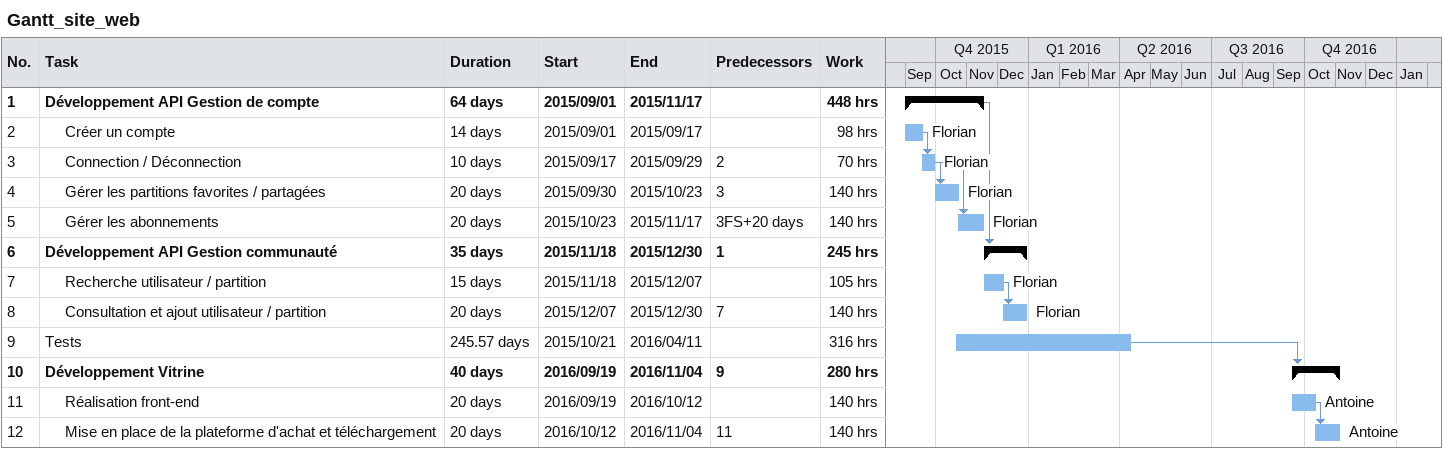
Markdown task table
Gantt_site_web

| ID | Level | Task | Duration | Start | Finish | Predecessors | Resources | Work (h) |
|---|---|---|---|---|---|---|---|---|
| 1 | 1 | **Développement API Gestion de compte** | 64d | 2015-09-01 | 2015-11-17 |  |  | 448 |
| 2 | 2 | Créer un compte | 14d | 2015-09-01 | 2015-09-17 |  | Florian | 98 |
| 3 | 2 | Connection / Déconnection | 10d | 2015-09-17 | 2015-09-29 | 2 | Florian | 70 |
| 4 | 2 | Gérer les partitions favorites / partagées | 20d | 2015-09-30 | 2015-10-23 | 3 | Florian | 140 |
| 5 | 2 | Gérer les abonnements | 20d | 2015-10-23 | 2015-11-17 | 3FS+20d | Florian | 140 |
| 6 | 1 | **Développement API Gestion communauté** | 35d | 2015-11-18 | 2015-12-30 | 1 |  | 245 |
| 7 | 2 | Recherche utilisateur / partition | 15d | 2015-11-18 | 2015-12-07 |  | Florian | 105 |
| 8 | 2 | Consultation et ajout utilisateur / partition | 20d | 2015-12-07 | 2015-12-30 | 7 | Florian | 140 |
| 9 | 1 | Tests | 245.57d | 2015-10-21 | 2016-04-11 |  |  | 316 |
| 10 | 1 | **Développement Vitrine** | 40d | 2016-09-19 | 2016-11-04 | 9 |  | 280 |
| 11 | 2 | Réalisation front-end | 20d | 2016-09-19 | 2016-10-12 |  | Antoine | 140 |
| 12 | 2 | Mise en place de la plateforme d'achat et téléchargement | 20d | 2016-10-12 | 2016-11-04 | 11 | Antoine | 140 |
